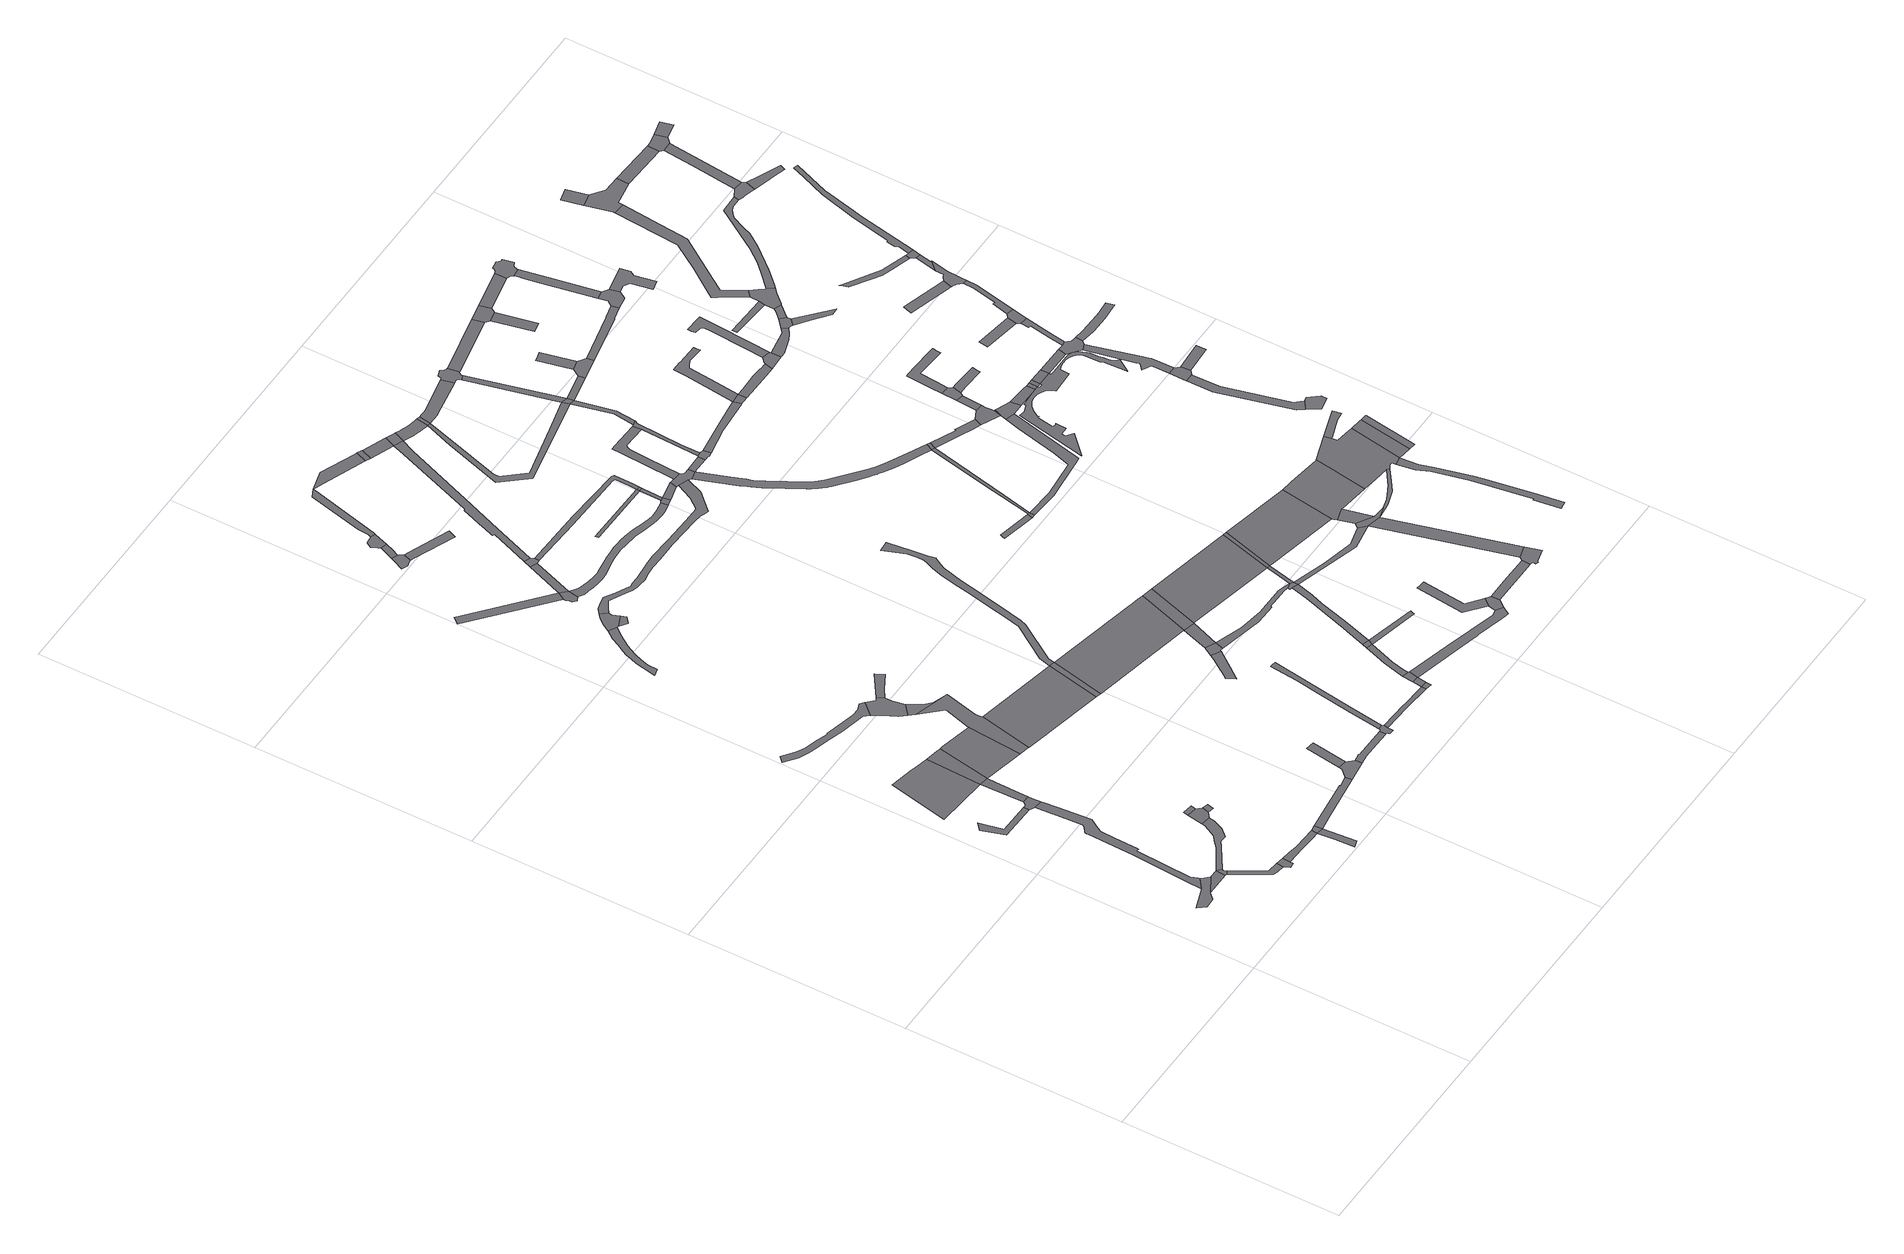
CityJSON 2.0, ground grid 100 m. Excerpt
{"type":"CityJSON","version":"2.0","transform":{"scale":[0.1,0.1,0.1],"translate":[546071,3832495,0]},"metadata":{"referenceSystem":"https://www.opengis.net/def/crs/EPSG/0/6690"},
"CityObjects":{
"road1":{"type":"Road","geometry":[{"type":"MultiSurface","lod":"1","boundaries":[[[0,1,2,3,4,5,6,7,8]]]}]},
"road2":{"type":"Road","geometry":[{"type":"MultiSurface","lod":"1","boundaries":[[[8,7,9,10]]]}]},
"road3":{"type":"Road","geometry":[{"type":"MultiSurface","lod":"1","boundaries":[[[11,10,9,12,13,14,15,16,17,18]]]}]},
"road4":{"type":"Road","attributes":{"RoadStructureAttribute.sectionType":"1"},"geometry":[{"type":"MultiSurface","lod":"1","boundaries":[[[19,13,12,20,21,22,23,24,25,26]]]}]},
"road5":{"type":"Road","attributes":{"RoadStructureAttribute.sectionType":"1"},"geometry":[{"type":"MultiSurface","lod":"1","boundaries":[[[27,28,29,30,31,32,33,34,35,36,37,38,39,40,3,2,41,42,43,44,45,46,47,48,49,50,51,52,53,54,55]]]}]},
"road6":{"type":"Road","attributes":{"RoadStructureAttribute.sectionType":"1"},"geometry":[{"type":"MultiSurface","lod":"1","boundaries":[[[56,57,58,59,60,61]]]}]},
"road7":{"type":"Road","geometry":[{"type":"MultiSurface","lod":"1","boundaries":[[[26,25,62,63,64,65]]]}]},
"road8":{"type":"Road","attributes":{"RoadStructureAttribute.sectionType":"1"},"geometry":[{"type":"MultiSurface","lod":"1","boundaries":[[[66,67,68,69,70,11,18,71,72,73,74,75,76]]]}]},
"road9":{"type":"Road","attributes":{"RoadStructureAttribute.sectionType":"1"},"geometry":[{"type":"MultiSurface","lod":"1","boundaries":[[[77,78,79,80,81,82,83]]]}]},
"road10":{"type":"Road","geometry":[{"type":"MultiSurface","lod":"1","boundaries":[[[84,85,61,60,27,55,86,87,88]]]}]},
"road11":{"type":"Road","attributes":{"RoadStructureAttribute.sectionType":"1"},"geometry":[{"type":"MultiSurface","lod":"1","boundaries":[[[89,90,65,64,91,92,93,94,95]]]}]},
"road12":{"type":"Road","attributes":{"RoadStructureAttribute.sectionType":"1"},"geometry":[{"type":"MultiSurface","lod":"1","boundaries":[[[96,97,98,84,88,99,100,101]]]}]},
"road13":{"type":"Road","attributes":{"RoadStructureAttribute.sectionType":"1"},"geometry":[{"type":"MultiSurface","lod":"1","boundaries":[[[102,66,76,103,104,105]]]}]},
"road14":{"type":"Road","attributes":{"RoadStructureAttribute.sectionType":"1"},"geometry":[{"type":"MultiSurface","lod":"1","boundaries":[[[106,107,102,105]]]}]},
"road15":{"type":"Road","attributes":{"RoadStructureAttribute.sectionType":"1"},"geometry":[{"type":"MultiSurface","lod":"1","boundaries":[[[108,109,110,111,112,113]]]}]},
"road16":{"type":"Road","geometry":[{"type":"MultiSurface","lod":"1","boundaries":[[[114,115,83,82,96,101,116]]]}]},
"road17":{"type":"Road","geometry":[{"type":"MultiSurface","lod":"1","boundaries":[[[117,95,94,108,113]]]}]},
"road18":{"type":"Road","geometry":[{"type":"MultiSurface","lod":"1","boundaries":[[[118,119,104,103]]]}]},
"road19":{"type":"Road","attributes":{"RoadStructureAttribute.sectionType":"1"},"geometry":[{"type":"MultiSurface","lod":"1","boundaries":[[[120,121,122,123,124,125,126,127,128,129,130,131,132,133,134,135,136,137,138]]]}]},
"road20":{"type":"Road","attributes":{"RoadStructureAttribute.sectionType":"1"},"geometry":[{"type":"MultiSurface","lod":"1","boundaries":[[[139,116,101,140,141,142]]]}]},
"road21":{"type":"Road","attributes":{"RoadStructureAttribute.sectionType":"1"},"geometry":[{"type":"MultiSurface","lod":"1","boundaries":[[[143,144,145,117,113,146,147,148]]]}]},
"road22":{"type":"Road","geometry":[{"type":"MultiSurface","lod":"1","boundaries":[[[149,138,137,150,151,152,153,154,155,156,157]]]}]},
"road23":{"type":"Road","geometry":[{"type":"MultiSurface","lod":"1","boundaries":[[[158,159,142,141,160,161,162,163,164]]]}]},
"road24":{"type":"Road","attributes":{"RoadStructureAttribute.sectionType":"1"},"geometry":[{"type":"MultiSurface","lod":"1","boundaries":[[[165,166,167,168,169,170,171,172,173,174,175,176,177,178,179,180]]]}]},
"road25":{"type":"Road","attributes":{"RoadStructureAttribute.sectionType":"1"},"geometry":[{"type":"MultiSurface","lod":"1","boundaries":[[[181,182,154,153,158,164]]]}]},
"road26":{"type":"Road","geometry":[{"type":"MultiSurface","lod":"1","boundaries":[[[183,184,185,157,156]]]}]},
"road27":{"type":"Road","geometry":[{"type":"MultiSurface","lod":"1","boundaries":[[[186,187,143,148,188,189,190]]]}]},
"road28":{"type":"Road","attributes":{"RoadStructureAttribute.sectionType":"1"},"geometry":[{"type":"MultiSurface","lod":"1","boundaries":[[[191,192,193,194]]]}]},
"road29":{"type":"Road","attributes":{"RoadStructureAttribute.sectionType":"1"},"geometry":[{"type":"MultiSurface","lod":"1","boundaries":[[[161,160,195,196,197,198,199,200,201]]]}]},
"road30":{"type":"Road","geometry":[{"type":"MultiSurface","lod":"1","boundaries":[[[202,203,186,190]]]}]},
"road31":{"type":"Road","geometry":[{"type":"MultiSurface","lod":"1","boundaries":[[[204,205,206,165,180,207,208,209,210,211]]]}]},
"road32":{"type":"Road","geometry":[{"type":"MultiSurface","lod":"1","boundaries":[[[212,213,208,207]]]}]},
"road33":{"type":"Road","attributes":{"RoadStructureAttribute.sectionType":"1"},"geometry":[{"type":"MultiSurface","lod":"1","boundaries":[[[214,215,189,188,216,217,218,219,220]]]}]},
"road34":{"type":"Road","geometry":[{"type":"MultiSurface","lod":"1","boundaries":[[[194,193,221,222,223,224,225,226]]]}]},
"road35":{"type":"Road","geometry":[{"type":"MultiSurface","lod":"1","boundaries":[[[227,228,229,230,231,232,233,234,235]]]}]},
"road36":{"type":"Road","geometry":[{"type":"MultiSurface","lod":"1","boundaries":[[[201,200,236,237]]]}]},
"road37":{"type":"Road","attributes":{"RoadStructureAttribute.sectionType":"1"},"geometry":[{"type":"MultiSurface","lod":"1","boundaries":[[[238,227,235,239,240]]]}]},
"road38":{"type":"Road","attributes":{"RoadStructureAttribute.sectionType":"1"},"geometry":[{"type":"MultiSurface","lod":"1","boundaries":[[[241,242,194,226,243]]]}]},
"road39":{"type":"Road","geometry":[{"type":"MultiSurface","lod":"1","boundaries":[[[244,245,220,219,246,247,248,249,250,251,252,253,254,255,256]]]}]},
"road40":{"type":"Road","geometry":[{"type":"MultiSurface","lod":"1","boundaries":[[[257,258,259,260,261,262,263,264,238,240,265]]]}]},
"road41":{"type":"Road","geometry":[{"type":"MultiSurface","lod":"1","boundaries":[[[266,267,268,269,270,233,232]]]}]},
"road42":{"type":"Road","geometry":[{"type":"MultiSurface","lod":"1","boundaries":[[[271,241,243,272,273,274,275]]]}]},
"road43":{"type":"Road","attributes":{"RoadStructureAttribute.sectionType":"1"},"geometry":[{"type":"MultiSurface","lod":"1","boundaries":[[[276,277,278,279,280,281,257,265]]]}]},
"road44":{"type":"Road","attributes":{"RoadStructureAttribute.sectionType":"1"},"geometry":[{"type":"MultiSurface","lod":"1","boundaries":[[[282,283,284,285,286,287,288,289,244,256]]]}]},
"road45":{"type":"Road","attributes":{"RoadStructureAttribute.sectionType":"1"},"geometry":[{"type":"MultiSurface","lod":"1","boundaries":[[[290,291,292,254,253,293,294,295]]]}]},
"road46":{"type":"Road","geometry":[{"type":"MultiSurface","lod":"1","boundaries":[[[296,297,298,299,300,301,302,303,304,305,306]]]}]},
"road47":{"type":"Road","attributes":{"RoadStructureAttribute.sectionType":"1"},"geometry":[{"type":"MultiSurface","lod":"1","boundaries":[[[307,308,309,310,237,236,311,312,313,314,315,316,317]]]}]},
"road48":{"type":"Road","attributes":{"RoadStructureAttribute.sectionType":"1"},"geometry":[{"type":"MultiSurface","lod":"1","boundaries":[[[318,319,320,321,322,323,324,325,326,327,328,329,330,331,332,333,334,335,336,337,338,339,340,341,226,225,342,343,344,345,346,347,348,349,350,351,352,353,354,355,356,357,358,359,360,361,362,363,364]]]}]},
"road49":{"type":"Road","attributes":{"RoadStructureAttribute.sectionType":"1"},"geometry":[{"type":"MultiSurface","lod":"1","boundaries":[[[365,366,367,368,369,370,371,372,373,374,375,376,377,378,379,204,211,380,381,382,383,384,385,386,387,388,389,390,391,392,393,394,395,396,397]]]}]},
"road50":{"type":"Road","geometry":[{"type":"MultiSurface","lod":"1","boundaries":[[[398,296,306,399,400,401]]]}]},
"road51":{"type":"Road","attributes":{"RoadStructureAttribute.sectionType":"1"},"geometry":[{"type":"MultiSurface","lod":"1","boundaries":[[[402,403,404,405,406,407,408,409,410,411,412,413,414,415,416,417,418,419,420,421,422,423,424,425,426,427,201,237]]]}]},
"road52":{"type":"Road","geometry":[{"type":"MultiSurface","lod":"1","boundaries":[[[295,294,428,429]]]}]},
"road53":{"type":"Road","attributes":{"RoadStructureAttribute.sectionType":"1"},"geometry":[{"type":"MultiSurface","lod":"1","boundaries":[[[430,295,429,431]]]}]},
"road54":{"type":"Road","geometry":[{"type":"MultiSurface","lod":"1","boundaries":[[[432,430,431,433,434]]]}]},
"road55":{"type":"Road","attributes":{"RoadStructureAttribute.sectionType":"1"},"geometry":[{"type":"MultiSurface","lod":"1","boundaries":[[[435,436,437,438,439,440,441,442,443,444,445,446,447,271,275,448,449,450,451,452]]]}]},
"road56":{"type":"Road","attributes":{"RoadStructureAttribute.sectionType":"1"},"geometry":[{"type":"MultiSurface","lod":"1","boundaries":[[[316,398,401,453]]]}]},
"road57":{"type":"Road","attributes":{"RoadStructureAttribute.sectionType":"1"},"geometry":[{"type":"MultiSurface","lod":"1","boundaries":[[[454,455,456,457,273,272,458,459,460,461,462,463]]]}]},
"road58":{"type":"Road","attributes":{"RoadStructureAttribute.sectionType":"1"},"geometry":[{"type":"MultiSurface","lod":"1","boundaries":[[[464,465,278,466,467,468,469]]]}]},
"road59":{"type":"Road","attributes":{"RoadStructureAttribute.sectionType":"1"},"geometry":[{"type":"MultiSurface","lod":"1","boundaries":[[[470,471,432,434,472,473,474]]]}]},
"road60":{"type":"Road","attributes":{"RoadStructureAttribute.sectionType":"1"},"geometry":[{"type":"MultiSurface","lod":"1","boundaries":[[[475,476,477,462]]]}]},
"road61":{"type":"Road","geometry":[{"type":"MultiSurface","lod":"1","boundaries":[[[317,316,453,478]]]}]},
"road62":{"type":"Road","geometry":[{"type":"MultiSurface","lod":"1","boundaries":[[[479,470,474,480]]]}]},
"road63":{"type":"Road","geometry":[{"type":"MultiSurface","lod":"1","boundaries":[[[469,468,481,482]]]}]},
"road64":{"type":"Road","attributes":{"RoadStructureAttribute.sectionType":"1"},"geometry":[{"type":"MultiSurface","lod":"1","boundaries":[[[483,484,485,486,401,400,487,488,489,490,491,492,493]]]}]},
"road65":{"type":"Road","geometry":[{"type":"MultiSurface","lod":"1","boundaries":[[[494,495,496,364,363,497]]]}]},
"road66":{"type":"Road","attributes":{"RoadStructureAttribute.sectionType":"1"},"geometry":[{"type":"MultiSurface","lod":"1","boundaries":[[[498,482,481,435,499]]]}]},
"road67":{"type":"Road","attributes":{"RoadStructureAttribute.sectionType":"1"},"geometry":[{"type":"MultiSurface","lod":"1","boundaries":[[[477,495,494,500]]]}]},
"road68":{"type":"Road","attributes":{"RoadStructureAttribute.sectionType":"1"},"geometry":[{"type":"MultiSurface","lod":"1","boundaries":[[[501,502,503,504,505,433,431,506,507,508,509,510,511,512,513,514]]]}]},
"road69":{"type":"Road","geometry":[{"type":"MultiSurface","lod":"1","boundaries":[[[462,477,500,463]]]}]},
"road70":{"type":"Road","geometry":[{"type":"MultiSurface","lod":"1","boundaries":[[[515,516,517,480,474]]]}]},
"road71":{"type":"Road","attributes":{"RoadStructureAttribute.sectionType":"1"},"geometry":[{"type":"MultiSurface","lod":"1","boundaries":[[[518,519,520,521,479,480,522,523,524,525]]]}]},
"road72":{"type":"Road","attributes":{"RoadStructureAttribute.sectionType":"1"},"geometry":[{"type":"MultiSurface","lod":"1","boundaries":[[[526,527,494,497,528]]]}]},
"road73":{"type":"Road","geometry":[{"type":"MultiSurface","lod":"1","boundaries":[[[529,499,435,452,530]]]}]},
"road74":{"type":"Road","attributes":{"RoadStructureAttribute.sectionType":"1"},"geometry":[{"type":"MultiSurface","lod":"1","boundaries":[[[478,453,531,532,533,534,535]]]}]},
"road75":{"type":"Road","attributes":{"RoadStructureAttribute.sectionType":"1"},"geometry":[{"type":"MultiSurface","lod":"1","boundaries":[[[536,537,538,539,540,530,452,541,542,543,544,545,546,547]]]}]},
"road76":{"type":"Road","geometry":[{"type":"MultiSurface","lod":"1","boundaries":[[[548,549,526,528,550,551,365,397,552,553,554,555,556,557,558,559]]]}]},
"road77":{"type":"Road","geometry":[{"type":"MultiSurface","lod":"1","boundaries":[[[493,492,560,518,525,561]]]}]},
"road78":{"type":"Road","geometry":[{"type":"MultiSurface","lod":"1","boundaries":[[[547,546,562,563,564]]]}]},
"road79":{"type":"Road","geometry":[{"type":"MultiSurface","lod":"1","boundaries":[[[565,566,567,568,569,570,571,572,573]]]}]},
"road80":{"type":"Road","attributes":{"RoadStructureAttribute.sectionType":"1"},"geometry":[{"type":"MultiSurface","lod":"1","boundaries":[[[534,574,493,561,575]]]}]},
"road81":{"type":"Road","attributes":{"RoadStructureAttribute.sectionType":"1"},"geometry":[{"type":"MultiSurface","lod":"1","boundaries":[[[546,576,577,578,579,580,581,582,583,584,585,562]]]}]},
"road82":{"type":"Road","attributes":{"RoadStructureAttribute.sectionType":"1"},"geometry":[{"type":"MultiSurface","lod":"1","boundaries":[[[554,553,586,587]]]}]},
"road83":{"type":"Road","attributes":{"RoadStructureAttribute.sectionType":"1"},"geometry":[{"type":"MultiSurface","lod":"1","boundaries":[[[588,589,590,591,592,559,558,593,594,595,596,597,598,599]]]}]},
"road84":{"type":"Road","attributes":{"RoadStructureAttribute.sectionType":"1"},"geometry":[{"type":"MultiSurface","lod":"1","boundaries":[[[600,601,602,603,604,605,606,607]]]}]},
"road85":{"type":"Road","geometry":[{"type":"MultiSurface","lod":"1","boundaries":[[[607,606,514,513,608,609]]]}]},
"road86":{"type":"Road","geometry":[{"type":"MultiSurface","lod":"1","boundaries":[[[610,573,572,611,612]]]}]},
"road87":{"type":"Road","geometry":[{"type":"MultiSurface","lod":"1","boundaries":[[[613,614,587,586,615,616,617,618]]]}]},
"road88":{"type":"Road","attributes":{"RoadStructureAttribute.sectionType":"1"},"geometry":[{"type":"MultiSurface","lod":"1","boundaries":[[[619,620,621,622,564,563,623,624,625]]]}]},
"road89":{"type":"Road","geometry":[{"type":"MultiSurface","lod":"1","boundaries":[[[535,534,575,626]]]}]},
"road90":{"type":"Road","geometry":[{"type":"MultiSurface","lod":"1","boundaries":[[[627,628,629,630,599,598,631,632,614,613]]]}]},
"road91":{"type":"Road","attributes":{"RoadStructureAttribute.sectionType":"1"},"geometry":[{"type":"MultiSurface","lod":"1","boundaries":[[[633,634,635,636,637,638,639,640,641,642,643,644,645,646,647,648,649,650,651,652,653,654,553,552,655,656,657,658,659,660,661,662,663,664,665,666,667,668,669,670,671,672,673,674,675,676,677,678,679,680,681]]]}]},
"road92":{"type":"Road","attributes":{"RoadStructureAttribute.sectionType":"1"},"geometry":[{"type":"MultiSurface","lod":"1","boundaries":[[[682,683,684,685,561,525,686,687,688,689,690]]]}]},
"road93":{"type":"Road","attributes":{"RoadStructureAttribute.sectionType":"1"},"geometry":[{"type":"MultiSurface","lod":"1","boundaries":[[[691,692,609,608,693,694]]]}]},
"road94":{"type":"Road","attributes":{"RoadStructureAttribute.sectionType":"1"},"geometry":[{"type":"MultiSurface","lod":"1","boundaries":[[[579,695,696,630,629,697,698]]]}]},
"road95":{"type":"Road","attributes":{"RoadStructureAttribute.sectionType":"1"},"geometry":[{"type":"MultiSurface","lod":"1","boundaries":[[[680,699,700,701,610,612,702,703]]]}]},
"road96":{"type":"Road","geometry":[{"type":"MultiSurface","lod":"1","boundaries":[[[580,579,698,704]]]}]},
"road97":{"type":"Road","attributes":{"RoadStructureAttribute.sectionType":"1"},"geometry":[{"type":"MultiSurface","lod":"1","boundaries":[[[705,706,580,704]]]}]},
"road98":{"type":"Road","attributes":{"RoadStructureAttribute.sectionType":"1"},"geometry":[{"type":"MultiSurface","lod":"1","boundaries":[[[707,708,709,618,617,710,711,712]]]}]},
"road99":{"type":"Road","geometry":[{"type":"MultiSurface","lod":"1","boundaries":[[[713,714,715,716,717,718,719,720,721,722,723,724,725,619,625,726,727,728,729,730,706,705,731,732,733,734,735,736,737,738]]]}]},
"road100":{"type":"Road","attributes":{"RoadStructureAttribute.sectionType":"1"},"geometry":[{"type":"MultiSurface","lod":"1","boundaries":[[[626,575,739,740,741,742]]]}]},
"road101":{"type":"Road","attributes":{"RoadStructureAttribute.sectionType":"1"},"geometry":[{"type":"MultiSurface","lod":"1","boundaries":[[[743,704,698,744]]]}]},
"road102":{"type":"Road","attributes":{"RoadStructureAttribute.sectionType":"1"},"geometry":[{"type":"MultiSurface","lod":"1","boundaries":[[[745,746,747,748,749,750,751,612,611,752,753,754,755,756,757]]]}]},
"road103":{"type":"Road","geometry":[{"type":"MultiSurface","lod":"1","boundaries":[[[681,680,703,758]]]}]},
"road104":{"type":"Road","geometry":[{"type":"MultiSurface","lod":"1","boundaries":[[[759,760,694,693,761,762,763,764,765,766,767,768]]]}]},
"road105":{"type":"Road","attributes":{"RoadStructureAttribute.sectionType":"1"},"geometry":[{"type":"MultiSurface","lod":"1","boundaries":[[[689,769,760,759,770,771,772]]]}]},
"road106":{"type":"Road","geometry":[{"type":"MultiSurface","lod":"1","boundaries":[[[773,774,775,776]]]}]},
"road107":{"type":"Road","attributes":{"RoadStructureAttribute.sectionType":"1"},"geometry":[{"type":"MultiSurface","lod":"1","boundaries":[[[775,777,778,690,689,772,779,780,781,776]]]}]},
"road108":{"type":"Road","geometry":[{"type":"MultiSurface","lod":"1","boundaries":[[[782,707,712,783,784]]]}]},
"road109":{"type":"Road","attributes":{"RoadStructureAttribute.sectionType":"1"},"geometry":[{"type":"MultiSurface","lod":"1","boundaries":[[[785,786,738,737,787,788,789,790]]]}]},
"road110":{"type":"Road","geometry":[{"type":"MultiSurface","lod":"1","boundaries":[[[791,792,793,794,795,743,744,796,797,798,799]]]}]},
"road111":{"type":"Road","geometry":[{"type":"MultiSurface","lod":"1","boundaries":[[[800,801,802,794,793]]]}]},
"road112":{"type":"Road","attributes":{"RoadStructureAttribute.sectionType":"1"},"geometry":[{"type":"MultiSurface","lod":"1","boundaries":[[[803,804,805,806,758,703,807,808,809,810,811]]]}]},
"road113":{"type":"Road","geometry":[{"type":"MultiSurface","lod":"1","boundaries":[[[812,813,742,741,814,774,773,815,816,817,818,819]]]}]},
"road114":{"type":"Road","attributes":{"RoadStructureAttribute.sectionType":"1"},"geometry":[{"type":"MultiSurface","lod":"1","boundaries":[[[820,821,822,823,824,825,826,827,828,829,830,831,832,833,834,707,782]]]}]},
"road115":{"type":"Road","attributes":{"RoadStructureAttribute.sectionType":"1"},"geometry":[{"type":"MultiSurface","lod":"1","boundaries":[[[835,836,837,838,782,784,839,840,841,842,843]]]}]},
"road116":{"type":"Road","attributes":{"RoadStructureAttribute.sectionType":"1"},"geometry":[{"type":"MultiSurface","lod":"1","boundaries":[[[844,845,846,847,848,779,772,849,850,851,852,853]]]}]},
"road117":{"type":"Road","attributes":{"RoadStructureAttribute.sectionType":"1"},"geometry":[{"type":"MultiSurface","lod":"1","boundaries":[[[854,855,811,810,856,857,858,859,860,861]]]}]},
"road118":{"type":"Road","geometry":[{"type":"MultiSurface","lod":"1","boundaries":[[[858,857,862]]]}]},
"road119":{"type":"Road","geometry":[{"type":"MultiSurface","lod":"1","boundaries":[[[863,864,865,866,867]]]}]},
"road120":{"type":"Road","geometry":[{"type":"MultiSurface","lod":"1","boundaries":[[[868,785,790,867,866,869]]]}]},
"road121":{"type":"Road","attributes":{"RoadStructureAttribute.sectionType":"1"},"geometry":[{"type":"MultiSurface","lod":"1","boundaries":[[[870,854,861,871]]]}]},
"road122":{"type":"Road","geometry":[{"type":"MultiSurface","lod":"1","boundaries":[[[872,862,857,745,757,873,874]]]}]},
"road123":{"type":"Road","attributes":{"RoadStructureAttribute.sectionType":"1"},"geometry":[{"type":"MultiSurface","lod":"1","boundaries":[[[875,876,877,799,798,878,879,880]]]}]},
"road124":{"type":"Road","geometry":[{"type":"MultiSurface","lod":"1","boundaries":[[[881,882,883,843,842,884,885,886,887]]]}]},
"road125":{"type":"Road","geometry":[{"type":"MultiSurface","lod":"1","boundaries":[[[888,870,871,889,890,891,892,893]]]}]},
"road126":{"type":"Road","attributes":{"RoadStructureAttribute.sectionType":"1"},"geometry":[{"type":"MultiSurface","lod":"1","boundaries":[[[894,895,896,897,898,899,900,901,902,903,904,905,906,907,908]]]}]},
"road127":{"type":"Road","attributes":{"RoadStructureAttribute.sectionType":"1"},"geometry":[{"type":"MultiSurface","lod":"1","boundaries":[[[909,910,874,873,911,912]]]}]},
"road128":{"type":"Road","geometry":[{"type":"MultiSurface","lod":"1","boundaries":[[[913,819,818,817,816,914,844,853,915,916,917,901,900,918,919,920,921,922]]]}]},
"road129":{"type":"Road","attributes":{"RoadStructureAttribute.sectionType":"1"},"geometry":[{"type":"MultiSurface","lod":"1","boundaries":[[[923,924,925,926,927,928,929,930,931,932,933,934,935,881,887]]]}]},
"road130":{"type":"Road","geometry":[{"type":"MultiSurface","lod":"1","boundaries":[[[936,937,938,939,940,941,891,890]]]}]},
"road131":{"type":"Road","attributes":{"RoadStructureAttribute.sectionType":"1"},"geometry":[{"type":"MultiSurface","lod":"1","boundaries":[[[942,868,869,943,944,945,946]]]}]},
"road132":{"type":"Road","geometry":[{"type":"MultiSurface","lod":"1","boundaries":[[[911,947,948,949,950,951,952,953,954,955,956,957,958,959,960,961,962,963,964,965,966,967,968,969,970,971,972,973,974,975,976,977,978,979,980,981,982,983,984,985,986,987,988,989,990,991,992,993,994,995,996,997,998,999,1000,1001,1002,1003,1004]]]}]},
"road133":{"type":"Road","attributes":{"RoadStructureAttribute.sectionType":"1"},"geometry":[{"type":"MultiSurface","lod":"1","boundaries":[[[1005,1006,1007,1008,1009,1010,1011,1012,1013,1014,1015,888,893]]]}]},
"road134":{"type":"Road","attributes":{"RoadStructureAttribute.sectionType":"1"},"geometry":[{"type":"MultiSurface","lod":"1","boundaries":[[[1016,1017,1018,886,885,1019,1020,1021,1022,1023,1024]]]}]},
"road135":{"type":"Road","geometry":[{"type":"MultiSurface","lod":"1","boundaries":[[[912,911,1004,1025]]]}]},
"road136":{"type":"Road","attributes":{"RoadStructureAttribute.sectionType":"1"},"geometry":[{"type":"MultiSurface","lod":"1","boundaries":[[[1025,1004,1001,1026]]]}]},
"road137":{"type":"Road","geometry":[{"type":"MultiSurface","lod":"1","boundaries":[[[1027,1028,1029,875,880,1030,1031,1032]]]}]},
"road138":{"type":"Road","geometry":[{"type":"MultiSurface","lod":"1","boundaries":[[[1026,1001,1000,1033]]]}]},
"road139":{"type":"Road","geometry":[{"type":"MultiSurface","lod":"1","boundaries":[[[1034,919,918,1035,1036]]]}]},
"road140":{"type":"Road","attributes":{"RoadStructureAttribute.sectionType":"1"},"geometry":[{"type":"MultiSurface","lod":"1","boundaries":[[[1037,1038,1039,1040,1041,1042,1043,1028,1027]]]}]},
"road141":{"type":"Road","geometry":[{"type":"MultiSurface","lod":"1","boundaries":[[[1044,1045,1046,1047,1048]]]}]},
"road142":{"type":"Road","geometry":[{"type":"MultiSurface","lod":"1","boundaries":[[[1049,1050,1016,1024,1051,1052,1053,1054,1055,1056,1057]]]}]},
"road143":{"type":"Road","attributes":{"RoadStructureAttribute.sectionType":"1"},"geometry":[{"type":"MultiSurface","lod":"1","boundaries":[[[1058,1059,913,922,1060,1061,1062,1063]]]}]},
"road144":{"type":"Road","geometry":[{"type":"MultiSurface","lod":"1","boundaries":[[[1036,1035,1064,1065,1066]]]}]},
"road145":{"type":"Road","geometry":[{"type":"MultiSurface","lod":"1","boundaries":[[[1067,1068,1069,1070,1071,1072,1073,1074,1075,1076,942,946,1077,1078,1079,1080,1081,1082,1039,1038,1083,1084,1085,1086,1087,1088,1089,1090,1091]]]}]},
"road146":{"type":"Road","attributes":{"RoadStructureAttribute.sectionType":"1"},"geometry":[{"type":"MultiSurface","lod":"1","boundaries":[[[1092,1093,1049,1057,1094]]]}]},
"road147":{"type":"Road","geometry":[{"type":"MultiSurface","lod":"1","boundaries":[[[1095,1096,1097,1098,1099,1100,1101,1032,1031]]]}]},
"road148":{"type":"Road","attributes":{"RoadStructureAttribute.sectionType":"1"},"geometry":[{"type":"MultiSurface","lod":"1","boundaries":[[[1033,1000,1102,1103,1104]]]}]},
"road149":{"type":"Road","geometry":[{"type":"MultiSurface","lod":"1","boundaries":[[[1105,1106,1107,1054,1053]]]}]},
"road150":{"type":"Road","attributes":{"RoadStructureAttribute.sectionType":"1"},"geometry":[{"type":"MultiSurface","lod":"1","boundaries":[[[1108,1109,1110,1111,1112,1113,1114,1115,1116,1117,1118,1119,1120,1121,1122,1123]]]}]},
"road151":{"type":"Road","geometry":[{"type":"MultiSurface","lod":"1","boundaries":[[[1124,1117,1116,1125,1126,1127]]]}]},
"road152":{"type":"Road","geometry":[{"type":"MultiSurface","lod":"1","boundaries":[[[1128,1108,1123,1129,1130,1131]]]}]},
"road153":{"type":"Road","geometry":[{"type":"MultiSurface","lod":"1","boundaries":[[[1132,1133,1134,1135,1136,1048,1047,1137,1138,1092,1094,1139,1140,1141,1142]]]}]},
"road154":{"type":"Road","attributes":{"RoadStructureAttribute.sectionType":"1"},"geometry":[{"type":"MultiSurface","lod":"1","boundaries":[[[1143,1144,1145,1146,1147,1148,1149,1150,1151,1152,1153,1154,1155,1156,1157,1128,1131]]]}]},
"road155":{"type":"Road","geometry":[{"type":"MultiSurface","lod":"1","boundaries":[[[1158,1159,1160,1161,1162,1163,1104,1103,1164,1165,1148,1147,1166,1167,1168]]]}]},
"road156":{"type":"Road","geometry":[{"type":"MultiSurface","lod":"1","boundaries":[[[1169,1170,1171,1172]]]}]},
"road157":{"type":"Road","attributes":{"RoadStructureAttribute.sectionType":"1"},"geometry":[{"type":"MultiSurface","lod":"1","boundaries":[[[1173,1174,1175,1176,1177,1162,1161,1178,1179]]]}]},
"road158":{"type":"Road","geometry":[{"type":"MultiSurface","lod":"1","boundaries":[[[1180,1181,1130,1129]]]}]},
"road159":{"type":"Road","attributes":{"RoadStructureAttribute.sectionType":"1"},"geometry":[{"type":"MultiSurface","lod":"1","boundaries":[[[1182,1183,1184,1185,1186,1187,1188,1135,1134,1189,1190,1191,1192,1193,1194]]]}]},
"road160":{"type":"Road","geometry":[{"type":"MultiSurface","lod":"1","boundaries":[[[1195,1172,1171,1173,1179,1196,1197]]]}]},
"road161":{"type":"Road","geometry":[{"type":"MultiSurface","lod":"1","boundaries":[[[1198,1199,1200,1201,1202]]]}]},
"road162":{"type":"Road","attributes":{"RoadStructureAttribute.sectionType":"1"},"geometry":[{"type":"MultiSurface","lod":"1","boundaries":[[[1203,1204,1205,1168,1167,1206,1207,1208,1209]]]}]},
"road163":{"type":"Road","attributes":{"RoadStructureAttribute.sectionType":"1"},"geometry":[{"type":"MultiSurface","lod":"1","boundaries":[[[1210,1211,1212,1213,1214,1195,1197,1215,1216]]]}]},
"road164":{"type":"Road","attributes":{"RoadStructureAttribute.sectionType":"1"},"geometry":[{"type":"MultiSurface","lod":"1","boundaries":[[[1217,1218,1219,1220,1221,1222,1223,1224,1225,1226]]]}]},
"road165":{"type":"Road","attributes":{"RoadStructureAttribute.sectionType":"1"},"geometry":[{"type":"MultiSurface","lod":"1","boundaries":[[[1227,1228,1229,1230,1231,1142,1141,1232,1233,1234,1235,1236,1237,1238,1239,1240]]]}]},
"road166":{"type":"Road","geometry":[{"type":"MultiSurface","lod":"1","boundaries":[[[1241,1242,1243,1244,1245,1246,1247,1202,1201,1248,1249,1250,1210,1216]]]}]},
"road167":{"type":"Road","attributes":{"RoadStructureAttribute.sectionType":"1"},"geometry":[{"type":"MultiSurface","lod":"1","boundaries":[[[1251,1245,1244,1252,1253]]]}]},
"road168":{"type":"Road","attributes":{"RoadStructureAttribute.sectionType":"1"},"geometry":[{"type":"MultiSurface","lod":"1","boundaries":[[[1254,1255,1256,1257]]]}]},
"road169":{"type":"Road","geometry":[{"type":"MultiSurface","lod":"1","boundaries":[[[1226,1225,1258,1251,1253,1259,1260]]]}]},
"road170":{"type":"Road","geometry":[{"type":"MultiSurface","lod":"1","boundaries":[[[1261,1262,1263,1257,1256,1264,1182,1194,1265,1266,1267,1268]]]}]},
"road171":{"type":"Road","geometry":[{"type":"MultiSurface","lod":"1","boundaries":[[[1269,1270,1271,1227,1240,1272,1273,1274,1275,1276,1277,1278]]]}]},
"road172":{"type":"Road","attributes":{"RoadStructureAttribute.sectionType":"1"},"geometry":[{"type":"MultiSurface","lod":"1","boundaries":[[[1279,1280,1281,1282,1283,1284,1285,1286,1260,1259,1287,1288,1289,1290,1291]]]}]},
"road173":{"type":"Road","attributes":{"RoadStructureAttribute.sectionType":"1"},"geometry":[{"type":"MultiSurface","lod":"1","boundaries":[[[1268,1267,1292,1293]]]}]},
"road174":{"type":"Road","attributes":{"RoadStructureAttribute.sectionType":"1"},"geometry":[{"type":"MultiSurface","lod":"1","boundaries":[[[1294,1295,1296,1269,1278]]]}]},
"road175":{"type":"Road","attributes":{"RoadStructureAttribute.sectionType":"1"},"geometry":[{"type":"MultiSurface","lod":"1","boundaries":[[[1297,1277,1276,1298,1299,1300,1301,1302]]]}]},
"road176":{"type":"Road","geometry":[{"type":"MultiSurface","lod":"1","boundaries":[[[1303,1304,1293,1292,1295,1294,1305]]]}]},
"road177":{"type":"Road","attributes":{"RoadStructureAttribute.sectionType":"1"},"geometry":[{"type":"MultiSurface","lod":"1","boundaries":[[[1306,1303,1305,1307]]]}]}
},
"vertices":[
[330,426,0],[319,439,0],[318,441,0],[270,403,0],[171,368,0],[195,334,0],[242,337,0],[269,364,0],[345,408,0],
[382,363,0],[385,407,0],
[389,409,0],[391,363,0],[407,373,0],[405,378,0],[402,381,0],[402,385,0],[403,388,0],[406,392,0],
[494,232,0],[440,283,0],[486,207,0],[487,206,0],[487,205,0],[508,198,0],[542,194,0],[546,225,0],
[316,1199,0],[321,1122,0],[322,1120,0],[331,989,0],[323,979,0],[301,962,0],[298,959,0],[297,951,0],[297,947,0],[297,912,0],[293,733,0],[274,477,0],[273,455,0],[272,427,0],[314,450,0],[302,479,0],[317,732,0],[328,731,0],[329,731,0],[329,734,0],[330,739,0],[334,847,0],[336,910,0],[348,931,0],[375,975,0],[364,1093,0],[362,1123,0],[356,1187,0],[355,1195,0],
[149,1241,0],[124,1348,0],[94,1321,0],[128,1217,0],[292,1212,0],[293,1238,0],
[554,167,0],[579,169,0],[578,185,0],[582,220,0],
[581,590,0],[578,574,0],[547,518,0],[526,501,0],[496,475,0],[510,459,0],[536,477,0],[565,476,0],[598,511,0],[619,558,0],[623,584,0],
[273,1716,0],[240,1723,0],[142,1744,0],[130,1746,0],[72,1472,0],[313,1453,0],[322,1705,0],
[318,1255,0],[306,1238,0],[351,1237,0],[351,1242,0],[352,1254,0],
[667,208,0],[623,215,0],[579,184,0],[664,181,0],[738,177,0],[770,175,0],[774,203,0],
[313,1449,0],[314,1411,0],[314,1410,0],[354,1410,0],[354,1411,0],[355,1445,0],
[592,663,0],[648,603,0],[656,633,0],[638,656,0],
[641,679,0],[596,686,0],
[771,175,0],[778,98,0],[782,21,0],[783,10,0],[815,21,0],[804,170,0],
[383,1692,0],[369,1695,0],[399,1689,0],
[799,207,0],
[677,598,0],[683,628,0],
[447,2092,0],[435,2087,0],[415,2078,0],[383,2080,0],[242,2114,0],[237,2111,0],[177,2131,0],[129,2145,0],[89,2165,0],[36,2207,0],[12,2182,0],[67,2140,0],[110,2120,0],[155,2106,0],[190,2096,0],[285,2067,0],[393,2043,0],[413,2021,0],[464,2076,0],
[415,1686,0],[374,1441,0],[539,1405,0],[558,1655,0],
[1094,242,0],[1044,234,0],[1044,239,0],[805,170,0],[866,181,0],[1098,213,0],
[499,2044,0],[433,1989,0],[436,1983,0],[467,1921,0],[490,1894,0],[537,1934,0],[527,1991,0],[527,2022,0],[508,2051,0],
[512,1869,0],[596,1780,0],[586,1395,0],[638,1639,0],[637,1646,0],[634,1670,0],[673,1822,0],
[277,3147,0],[250,3109,0],[233,3074,0],[213,3041,0],[201,3014,0],[194,2989,0],[181,2958,0],[174,2921,0],[162,2861,0],[195,2871,0],[199,2916,0],[209,2953,0],[224,2991,0],[248,3039,0],[285,3094,0],[312,3127,0],
[605,1845,0],[575,1872,0],
[565,2049,0],[640,2089,0],[619,2126,0],
[1127,291,0],[1125,276,0],[1198,227,0],[1194,258,0],[1168,285,0],
[28,3705,0],[2,3674,0],[334,3389,0],[357,3424,0],
[589,1394,0],[666,1377,0],[668,1376,0],[686,1372,0],[703,1369,0],[966,1313,0],[1016,1559,0],
[1191,449,0],[1151,455,0],
[341,3227,0],[321,3210,0],[299,3182,0],[320,3127,0],[374,3149,0],[360,3181,0],[360,3186,0],[365,3198,0],
[355,3102,0],[383,3126,0],
[1232,259,0],[1230,263,0],[1235,232,0],[1285,232,0],[1376,231,0],[1381,231,0],[1381,259,0],
[337,3378,0],[341,3363,0],[343,3352,0],[358,3338,0],[377,3348,0],[383,3394,0],
[179,4085,0],[171,4067,0],[150,4021,0],[176,4009,0],[183,4011,0],[206,4017,0],[221,4054,0],[210,4069,0],[206,4073,0],
[989,1308,0],[1041,1554,0],
[208,4151,0],[223,4110,0],[234,4141,0],
[421,3593,0],[359,3430,0],[453,3581,0],
[1393,268,0],[1391,259,0],[1386,229,0],[1390,227,0],[1392,223,0],[1394,217,0],[1414,217,0],[1414,231,0],[1415,237,0],[1416,242,0],[1420,261,0],[1419,261,0],[1415,269,0],
[237,4218,0],[227,4216,0],[214,4215,0],[202,4213,0],[187,4188,0],[191,4180,0],[202,4161,0],[204,4157,0],[259,4210,0],
[227,4009,0],[411,3934,0],[419,3953,0],[426,3971,0],[242,4046,0],
[435,3630,0],[470,3583,0],[472,3603,0],[466,3614,0],[463,3619,0],
[263,4222,0],[343,4539,0],[345,4549,0],[308,4530,0],[248,4282,0],[244,4234,0],
[1436,421,0],[1471,652,0],[1495,809,0],[1481,812,0],[1467,813,0],[1454,686,0],[1437,576,0],[1411,413,0],
[1658,246,0],[1568,253,0],[1554,254,0],[1549,235,0],[1678,224,0],[1680,246,0],
[1396,1047,0],[1383,1023,0],[1346,970,0],[1339,959,0],[1319,930,0],[1329,911,0],[1338,893,0],[1343,900,0],[1378,946,0],[1436,1022,0],[1437,1024,0],
[1514,1454,0],[1482,1460,0],[1474,1462,0],[1048,1552,0],[1244,1255,0],[1245,1255,0],[1422,1217,0],[1448,1212,0],[1458,1210,0],[1460,1209,0],[1539,1448,0],
[969,3333,0],[948,3330,0],[923,3328,0],[910,3329,0],[894,3332,0],[877,3336,0],[856,3341,0],[835,3348,0],[807,3356,0],[777,3361,0],[739,3367,0],[705,3368,0],[686,3369,0],[658,3367,0],[625,3364,0],[594,3360,0],[556,3354,0],[541,3352,0],[529,3351,0],[502,3352,0],[477,3355,0],[435,3365,0],[422,3369,0],[412,3373,0],[381,3345,0],[403,3332,0],[427,3327,0],[451,3322,0],[487,3318,0],[511,3316,0],[524,3316,0],[536,3317,0],[544,3318,0],[605,3332,0],[647,3337,0],[687,3337,0],[723,3335,0],[781,3328,0],[829,3316,0],[872,3306,0],[900,3301,0],[916,3300,0],[933,3299,0],[948,3299,0],[962,3300,0],[999,3309,0],[992,3339,0],
[1112,3328,0],[1078,3254,0],[1036,3202,0],[961,3203,0],[834,3207,0],[721,3213,0],[674,3210,0],[589,3202,0],[552,3202,0],[534,3199,0],[519,3209,0],[474,3231,0],[428,3260,0],[391,3253,0],[361,3243,0],[388,3213,0],[420,3234,0],[490,3197,0],[520,3182,0],[545,3175,0],[565,3173,0],[593,3170,0],[630,3176,0],[670,3179,0],[720,3179,0],[820,3178,0],[970,3172,0],[1012,3166,0],[1031,3160,0],[1049,3154,0],[1060,3165,0],[1126,3235,0],[1158,3312,0],
[1420,1088,0],[1439,1030,0],[1454,1027,0],[1465,1066,0],
[1048,1585,0],[1163,1758,0],[1173,1788,0],[1199,1906,0],[1221,2009,0],[1240,2106,0],[1264,2199,0],[1284,2235,0],[1296,2254,0],[1288,2287,0],[1280,2352,0],[1266,2466,0],[1219,2461,0],[1255,2361,0],[1260,2316,0],[1260,2286,0],[1253,2269,0],[1246,2251,0],[1240,2234,0],[1224,2181,0],[1205,2096,0],[1198,2048,0],[1164,1891,0],[1148,1813,0],[1140,1778,0],[1032,1615,0],
[1708,220,0],[1710,243,0],
[1685,289,0],[1715,287,0],
[1689,339,0],[1724,330,0],[1720,332,0],
[716,4402,0],[698,4349,0],[695,4342,0],[657,4235,0],[564,3986,0],[562,3979,0],[555,3980,0],[513,3866,0],[510,3858,0],[495,3816,0],[493,3811,0],[494,3811,0],[502,3807,0],[551,3852,0],[597,3973,0],[730,4324,0],[735,4334,0],[759,4385,0],
[1514,1194,0],
[1026,3491,0],[1028,3576,0],[1018,3581,0],[752,3596,0],[708,3573,0],[1000,3564,0],[1010,3559,0],[1010,3492,0],[1007,3459,0],[1025,3458,0],
[600,4508,0],[439,4574,0],[374,4538,0],[420,4520,0],[586,4454,0],[606,4506,0],
[1752,544,0],[1716,441,0],[1724,364,0],[1736,417,0],[1778,535,0],
[701,3463,0],[701,3448,0],[1006,3444,0],
[1591,1437,0],
[1760,568,0],[1790,557,0],
[610,4444,0],[631,4496,0],
[1843,1005,0],[1705,1006,0],[1593,1023,0],[1477,1062,0],[1653,982,0],[1750,980,0],[1753,988,0],[1775,987,0],[1848,985,0],[1873,983,0],[1898,988,0],
[1021,3347,0],[1007,3344,0],[1002,3344,0],[1028,3315,0],
[632,4495,0],[737,4452,0],
[1024,3443,0],
[2174,214,0],[2166,211,0],[2046,245,0],[1960,269,0],[1728,329,0],[1720,285,0],[1956,226,0],[2035,206,0],[2044,204,0],[2169,172,0],[2188,167,0],[2201,164,0],[2223,199,0],[2191,219,0],
[2010,482,0],[2013,492,0],[2015,502,0],
[1883,968,0],[1862,887,0],[1796,677,0],[1772,602,0],[1833,695,0],[1870,823,0],[1890,879,0],[1911,956,0],
[1108,3366,0],[1022,3347,0],[1100,3332,0],
[778,4436,0],[780,4435,0],
[1515,1198,0],[1736,1150,0],[1759,1145,0],[1927,1110,0],[1993,1353,0],
[876,4404,0],[851,4408,0],[827,4416,0],[814,4421,0],[804,4425,0],[808,4365,0],[822,4361,0],[839,4355,0],[854,4352,0],[869,4348,0],[882,4347,0],[890,4402,0],
[1131,3363,0],[1117,3365,0],[1105,3331,0],[1108,3330,0],[1170,3305,0],[1209,3315,0],[1208,3344,0],[1182,3344,0],[1181,3345,0],[1169,3356,0],[1169,3358,0],[1132,3362,0],
[1873,970,0],[1911,978,0],
[897,4344,0],[897,4345,0],[907,4400,0],
[1690,2070,0],[1582,2092,0],[1536,2102,0],[1532,2090,0],[1529,2079,0],[1529,2078,0],[1530,2078,0],[1682,2045,0],[1691,2070,0],
[1924,1096,0],[1941,1107,0],
[836,4217,0],[751,3954,0],[847,3842,0],[1276,3930,0],[1267,3962,0],[1114,3925,0],[865,3867,0],[786,3961,0],[786,3986,0],[825,4114,0],
[1288,3313,0],[1288,3345,0],
[1168,3657,0],[1149,3658,0],[1147,3609,0],[1141,3492,0],[1133,3378,0],[1178,3511,0],[1182,3598,0],[1189,3610,0],[1194,3619,0],[1195,3620,0],[1301,3614,0],[1299,3654,0],
[2159,341,0],[2166,406,0],[2180,541,0],[2160,543,0],[2140,546,0],[2115,325,0],[2200,254,0],[2227,289,0],
[2250,234,0],[2250,272,0],
[1695,2073,0],[1701,2044,0],[1702,2068,0],
[1311,3350,0],[1292,3349,0],[1311,3313,0],[1311,3310,0],[1334,3314,0],[1327,3347,0],
[1126,4435,0],[949,4400,0],[940,4399,0],[923,4399,0],[949,4344,0],[958,4346,0],[1140,4380,0],
[2010,1349,0],
[1310,3438,0],[1320,3647,0],[1330,3661,0],[1306,3654,0],[1301,3610,0],[1297,3504,0],
[1737,2649,0],[1652,2690,0],[1610,2715,0],[1581,2735,0],[1568,2746,0],[1529,2777,0],[1445,2847,0],[1438,2852,0],[1412,2881,0],[1402,2892,0],[1400,2894,0],[1394,2905,0],[1393,2907,0],[1353,2977,0],[1311,3050,0],[1302,3066,0],[1287,3093,0],[1282,3112,0],[1281,3119,0],[1280,3123,0],[1253,3194,0],[1211,3309,0],[1236,3122,0],[1243,3106,0],[1253,3080,0],[1271,3041,0],[1276,3031,0],[1358,2887,0],[1360,2883,0],[1363,2878,0],[1367,2872,0],[1380,2855,0],[1384,2850,0],[1405,2826,0],[1408,2823,0],[1418,2813,0],[1421,2810,0],[1500,2746,0],[1543,2714,0],[1557,2704,0],[1572,2693,0],[1578,2689,0],[1591,2681,0],[1637,2653,0],[1679,2634,0],[1750,2602,0],[1796,2581,0],[1799,2580,0],[1814,2612,0],
[2251,907,0],[2211,896,0],[2181,903,0],[2069,930,0],[2034,920,0],[2209,871,0],[2319,888,0],[2331,890,0],[2301,920,0],
[2485,272,0],[2347,273,0],[2483,234,0],[2485,273,0],
[1278,3922,0],[1318,3752,0],[1339,3754,0],[1302,3927,0],
[1745,2329,0],[1738,2291,0],[1721,2209,0],[1733,2206,0],[1813,2575,0],
[1295,3955,0],
[1191,4373,0],[1169,4363,0],
[1620,3387,0],[1619,3387,0],[1492,3371,0],[1461,3339,0],[1622,3351,0],[1630,3352,0],
[1183,4447,0],[1180,4449,0],[1175,4453,0],[1171,4458,0],[1170,4461,0],[1168,4465,0],[1142,4457,0],[1138,4455,0],[1138,4452,0],[1138,4450,0],[1137,4444,0],[1136,4441,0],[1135,4439,0],[1153,4383,0],[1157,4381,0],[1162,4379,0],[1165,4374,0],[1166,4373,0],[1190,4378,0],[1191,4381,0],[1192,4385,0],[1193,4386,0],[1195,4388,0],[1197,4392,0],[1203,4394,0],[1193,4447,0],
[1948,1105,0],[1953,1104,0],[2292,1034,0],[2327,1282,0],
[1425,3983,0],[1431,3954,0],
[2096,2416,0],[2078,2350,0],[2035,2160,0],[2008,2075,0],[2007,2075,0],[1835,2058,0],[1710,2066,0],[1830,2035,0],[2009,2054,0],[2030,2056,0],[2060,2059,0],[2063,2079,0],[2137,2405,0],
[1829,2605,0],
[2553,304,0],[2495,288,0],[2487,233,0],[2498,229,0],[2496,220,0],[2495,217,0],[2508,213,0],[2509,215,0],[2513,218,0],[2572,234,0],
[2494,294,0],[2400,865,0],[2399,867,0],[2396,876,0],
[2358,1027,0],[2298,1010,0],[2317,941,0],[2391,897,0],
[2304,924,0],[2303,923,0],[2448,892,0],[2395,896,0],[2393,896,0],
[1664,3391,0],[1643,3352,0],[1665,3352,0],
[1476,4504,0],[1206,4448,0],[1223,4398,0],[1382,4431,0],[1383,4431,0],[1487,4452,0],
[1518,4010,0],[1516,4012,0],[1492,4027,0],[1448,4017,0],[1431,3992,0],[1451,3958,0],[1515,3971,0],[1532,3975,0],[1525,4005,0],
[1457,4181,0],[1435,4176,0],[1412,4171,0],
[1949,2558,0],[1944,2561,0],[1943,2559,0],[1940,2553,0],[1816,2574,0],[1926,2526,0],[1980,2501,0],[2017,2485,0],[2033,2520,0],
[2537,1255,0],[2383,1275,0],[2295,1023,0],[2368,1026,0],[2502,1009,0],[2523,1150,0],[2523,1152,0],[2538,1255,0],
[1678,3499,0],[1691,3633,0],[1700,3638,0],[1726,3651,0],[1797,3647,0],[1798,3647,0],[1797,3662,0],[1796,3676,0],[1702,3679,0],[1697,3679,0],[1670,3680,0],[1651,3680,0],[1651,3678,0],[1647,3620,0],[1633,3497,0],
[1833,3390,0],[1831,3390,0],[1785,3394,0],[1699,3391,0],[1699,3351,0],[1785,3350,0],[1833,3350,0],[1856,3350,0],[1864,3388,0],
[2639,991,0],[2610,970,0],[2585,953,0],[2565,938,0],[2497,905,0],[2473,885,0],[2545,908,0],[2593,942,0],[2628,968,0],[2646,981,0],
[2078,2542,0],[2075,2541,0],[2086,2453,0],[2103,2445,0],[2113,2485,0],[2112,2503,0],[2110,2522,0],[2112,2538,0],
[2119,2482,0],
[1546,4258,0],[1570,4263,0],[1594,4268,0],[1556,4447,0],[1507,4436,0],
[1557,4521,0],[1568,4469,0],
[2084,2637,0],[2119,2630,0],
[2162,2463,0],[2193,2405,0],[2187,2452,0],
[1825,4073,0],[1763,4060,0],[1761,4057,0],[1770,4024,0],[1770,4027,0],[1832,4040,0],
[1891,3414,0],[1871,3395,0],[1869,3393,0],[1869,3350,0],[1932,3354,0],[1930,3400,0],[1930,3406,0],
[2088,2707,0],[2122,2635,0],[2129,2647,0],[2139,2688,0],[2127,2704,0],[2126,2705,0],
[2826,430,0],[2792,635,0],[2785,682,0],[2758,782,0],[2744,836,0],[2727,899,0],[2718,980,0],[2682,974,0],[2696,892,0],[2719,834,0],[2758,678,0],[2801,409,0],[2793,408,0],[2811,290,0],[2846,295,0],
[2286,2445,0],[2286,2447,0],[2296,2405,0],[2297,2445,0],
[2667,1298,0],[2572,999,0],[2664,993,0],[2679,995,0],[2681,985,0],[2720,980,0],[2761,1227,0],[2726,1232,0],[2675,1239,0],[2672,1264,0],
[1937,3500,0],[1949,3662,0],[1955,3744,0],[1940,3745,0],[1871,3748,0],[1869,3748,0],[1870,3730,0],[1872,3712,0],[1903,3709,0],[1904,3708,0],[1911,3696,0],[1909,3662,0],[1899,3500,0],
[2163,2646,0],[2267,2641,0],[2270,2660,0],[2274,2679,0],[2271,2679,0],[2162,2686,0],
[1740,4560,0],[1651,4486,0],[1673,4491,0],[1731,4503,0],[1741,4504,0],
[2205,2399,0],[2204,2389,0],[2168,2378,0],[2142,2382,0],[2077,2057,0],[2169,2148,0],[2138,2170,0],[2141,2187,0],[2177,2189,0],[2178,2237,0],[2168,2235,0],[2157,2241,0],[2170,2315,0],[2177,2313,0],[2176,2323,0],[2191,2347,0],[2209,2368,0],[2232,2382,0],[2253,2385,0],[2278,2385,0],[2292,2378,0],[2310,2367,0],[2316,2362,0],[2326,2350,0],[2332,2338,0],[2335,2330,0],[2442,2335,0],[2443,2378,0],[2461,2385,0],[2478,2388,0],[2499,2387,0],[2517,2383,0],[2533,2374,0],[2549,2358,0],[2559,2340,0],[2561,2265,0],[2567,2256,0],[2574,2150,0],[2571,2145,0],[2613,2207,0],[2602,2216,0],[2594,2229,0],[2588,2246,0],[2586,2270,0],[2584,2288,0],[2582,2326,0],[2578,2339,0],[2567,2370,0],[2549,2384,0],[2532,2393,0],[2515,2395,0],[2419,2393,0],[2402,2394,0],[2402,2404,0],[2334,2404,0],[2334,2394,0],[2315,2395,0],[2315,2404,0],
[2131,2763,0],[2137,2838,0],[2258,2830,0],[2277,2829,0],[2279,2849,0],[2282,2869,0],[2258,2870,0],[2157,2875,0],[2111,2877,0],[2097,2877,0],[2091,2762,0],
[2066,3436,0],[2047,3420,0],[2014,3414,0],[1955,3355,0],[2019,3375,0],[2023,3377,0],[2025,3377,0],[2053,3392,0],[2085,3413,0],
[2317,2444,0],
[2335,2444,0],
[1872,4146,0],[1834,4139,0],[1842,4097,0],[1889,4051,0],[1909,4084,0],[1900,4128,0],
[2402,2443,0],
[2816,1220,0],[2782,972,0],[2820,1219,0],
[1835,4344,0],[1808,4493,0],[1768,4487,0],[1772,4475,0],[1774,4461,0],[1775,4456,0],[1789,4381,0],
[1958,3596,0],[1957,3584,0],[1956,3573,0],[2145,3560,0],[2148,3588,0],
[2106,3472,0],[2091,3457,0],[2091,3412,0],[2102,3408,0],[2104,3407,0],[2131,3432,0],[2131,3436,0],[2129,3445,0],[2129,3450,0],
[2804,1343,0],[2795,1340,0],[2677,1266,0],[2769,1298,0],[2808,1304,0],[2812,1305,0],
[2813,968,0],[2852,1216,0],[2852,1218,0],
[1813,4575,0],[1806,4578,0],[1801,4583,0],[1798,4588,0],[1762,4581,0],[1761,4579,0],[1760,4576,0],[1760,4574,0],[1757,4569,0],[1751,4564,0],[1749,4503,0],[1755,4501,0],[1760,4499,0],[1765,4493,0],[1766,4491,0],[1767,4489,0],[1807,4498,0],[1807,4502,0],[1808,4505,0],[1808,4507,0],[1811,4513,0],[1817,4518,0],[1823,4521,0],[1833,4525,0],[1822,4575,0],
[2145,3517,0],[2135,3502,0],[2178,3503,0],
[1945,4091,0],[1971,4076,0],[1990,3981,0],[2034,3990,0],[2015,4085,0],[2029,4108,0],[2020,4152,0],
[2420,2404,0],[2527,2404,0],[2535,2441,0],
[2164,3363,0],[2237,3303,0],[2272,3306,0],
[2649,1919,0],[2649,1896,0],[2649,1881,0],[2649,1853,0],[2649,1820,0],[2649,1801,0],[2650,1800,0],[2737,1466,0],[2756,1438,0],[2794,1464,0],[2764,1498,0],[2722,1662,0],[2690,1790,0],[2690,1801,0],[2689,1820,0],[2686,1919,0],
[2816,1469,0],[2792,1384,0],[2852,1398,0],[2853,1424,0],
[2649,1999,0],[2706,1935,0],[2703,1980,0],[2684,1999,0],
[2223,3603,0],[2206,3625,0],[2181,3655,0],[2152,3632,0],[2150,3587,0],[2145,3554,0],[2145,3520,0],[2182,3507,0],[2224,3552,0],[2245,3573,0],[2225,3601,0],
[2681,2104,0],[2681,2107,0],[2672,2142,0],[2612,2370,0],[2612,2371,0],[2583,2358,0],[2630,2142,0],[2634,2127,0],[2626,2119,0],[2609,2103,0],[2632,2090,0],[2643,2084,0],[2645,2083,0],[2648,2081,0],[2648,2063,0],
[2599,2422,0],[2594,2429,0],[2592,2431,0],[2584,2442,0],[2563,2440,0],[2553,2440,0],[2532,2400,0],[2568,2370,0],[2622,2383,0],[2624,2385,0],[2627,2419,0],
[2408,2731,0],[2401,2687,0],[2572,2659,0],[2579,2703,0],
[2583,2643,0],[2578,2605,0],[2589,2603,0],[2582,2563,0],[2573,2507,0],[2594,2507,0],[2616,2637,0],
[2838,1944,0],[2835,1989,0],
[2275,4328,0],[2250,4026,0],[2172,3903,0],[2094,3794,0],[2070,3762,0],[2078,3750,0],[2084,3740,0],[2121,3750,0],[2122,3751,0],[2162,3810,0],[2298,4011,0],[2314,4181,0],[2327,4324,0],
[2598,2717,0],[2620,2658,0],[2631,2710,0],
[2419,3086,0],[2413,3065,0],[2406,3043,0],[2611,2983,0],[2624,3026,0],
[2794,2412,0],[2770,2411,0],[2673,2414,0],[2691,2375,0],[2774,2374,0],[2860,2381,0],[2853,2417,0],
[2653,2952,0],[2652,2907,0],[2633,2819,0],[2627,2791,0],[2616,2793,0],[2673,2905,0],[2674,2951,0],
[2550,3264,0],[2402,3357,0],[2389,3365,0],[2396,3348,0],[2402,3330,0],[2488,3273,0],[2525,3249,0],[2573,3232,0],[2661,3205,0],[2668,3228,0],
[2593,3974,0],[2508,3971,0],[2380,3770,0],[2333,3709,0],[2289,3664,0],[2260,3586,0],[2319,3647,0],[2408,3752,0],[2452,3815,0],[2467,3856,0],[2494,3916,0],[2526,3941,0],[2546,3949,0],[2588,3949,0],
[2675,2975,0],[2676,2995,0],[2677,3039,0],[2694,3123,0],[2655,3082,0],[2654,3045,0],[2644,3039,0],[2628,2978,0],[2630,2975,0],[2632,2974,0],
[2676,3185,0],[2689,3124,0],[2700,3180,0],
[2284,4564,0],[2225,4550,0],[2246,4456,0],[2305,4470,0],
[2668,3200,0],[2708,3218,0],[2684,3223,0],
[2364,4425,0],[2359,4429,0],[2317,4460,0],[2274,4338,0],[2329,4348,0],[2345,4350,0],[2439,4366,0],[2441,4422,0],
[2633,3995,0],[2615,3985,0],[2607,3981,0],[2609,3942,0],[2619,3940,0],[2627,3938,0],[2661,3930,0],[2672,3927,0],[2686,3975,0],[2678,3990,0],
[2853,3856,0],[2831,3798,0],[2785,3685,0],[2738,3510,0],[2702,3332,0],[2694,3330,0],[2687,3291,0],[2696,3278,0],[2762,3493,0],[2773,3533,0],[2781,3561,0],[2809,3687,0],[2874,3851,0],
[2655,4357,0],[2657,4412,0],
[2714,4345,0],[2670,4342,0],[2656,4205,0],
[2750,3946,0],[2737,3909,0],[2742,3907,0],[2764,3901,0],[2827,3882,0],[2838,3907,0],
[2727,4424,0],[2673,4412,0],[2740,4370,0],
[2798,4441,0],[2811,4386,0]
]}
